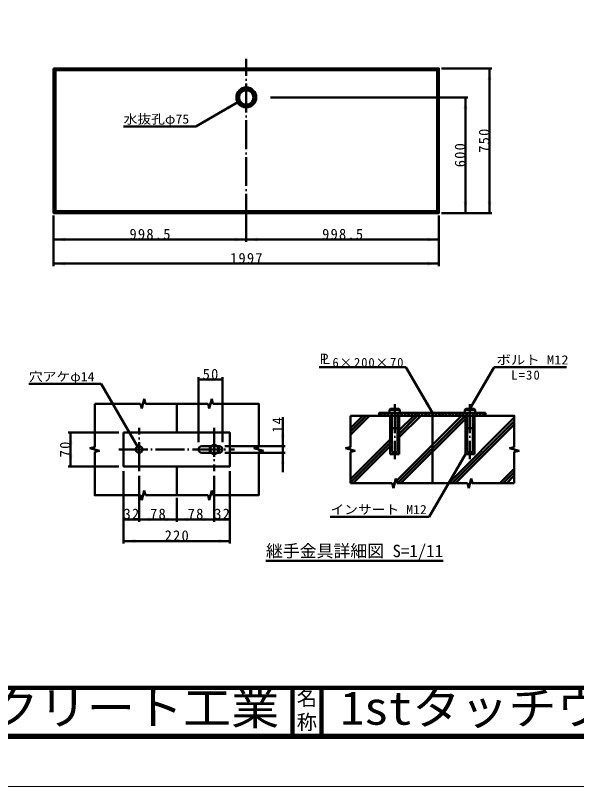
# Model space of a CAD drawing. Units: millimetres, scale not verified, with parts at other scales. Extents: x -2102 to 2102, y -1485 to 1485.
# Drawn here: x -1127 to 37, y -1485 to 115 of the extents above; entities that cross this region are included whole.
import ezdxf
from ezdxf.enums import TextEntityAlignment as Align

# ---------------------------------------------------------------- set-up
doc = ezdxf.new("R2010")
doc.units = ezdxf.units.MM
doc.header["$LTSCALE"] = 5
doc.linetypes.add('DASHED', pattern=[7.5, 6, -1.5])
doc.linetypes.add('LONG_DASHED_DOTTED', pattern=[15.25, 12, -1.5, 0.25, -1.5])
doc.layers.add('0-0_V-nasSTD', color=7, linetype='Continuous', lineweight=50)
doc.layers.add('0-1_0', color=7, linetype='Continuous', lineweight=100)
doc.styles.add('ＭＳ ゴシック', font='')
doc.styles.get('ＭＳ ゴシック').set_extended_font_data('MS Gothic')

msp = doc.modelspace()

# ---------------------------------------------------------------- linework, layer by layer
at = {"layer": '0-0_V-nasSTD', "linetype": 'LONG_DASHED_DOTTED'}
for p, q in [((-648.108, -315.111), (-648.108, 24.889)), ((-340.381, -691.618), (-340.381, -805.618)), ((-184.381, -691.618), (-184.381, -805.618)), ((-870.381, -830.618), (-870.381, -740.618)), ((-714.381, -740.618), (-714.381, -830.618)), ((-912.381, -785.618), (-672.381, -785.618))]:
    msp.add_line(p, q, dxfattribs=at)
at = {"layer": '0-0_V-nasSTD'}
for p, q in [((-1047.508, 4.889), (-1043.908, 1.289)), ((-1043.908, 1.289), (-1043.908, -291.511)), ((-252.308, 1.289), (-1043.908, 1.289)), ((-252.308, 1.289), (-248.708, 4.889)), ((-252.308, -291.511), (-252.308, 1.289)), ((-138.708, 4.889), (-243.708, 4.889)), ((-143.708, 4.889), (-143.708, -295.111)), ((-188.708, -55.111), (-597.708, -55.111)), ((-193.708, -55.111), (-193.708, -295.111)), ((-752.55, -115.411), (-665.948, -65.411)), ((-902.55, -115.411), (-752.55, -115.411)), ((-1043.908, -291.511), (-1047.508, -295.111)), ((-1047.508, -300.111), (-1047.508, -405.111)), ((-1043.908, -291.511), (-252.308, -291.511)), ((-648.108, -300.111), (-648.108, -355.111)), ((-252.308, -291.511), (-248.708, -295.111)), ((-248.708, -300.111), (-248.708, -405.111)), ((-138.708, -295.111), (-243.708, -295.111)), ((-1047.508, -350.111), (-648.108, -350.111)), ((-648.108, -350.111), (-248.708, -350.111)), ((-1047.508, -400.111), (-248.708, -400.111)), ((-496.999, -615.015), (-316.999, -615.015)), ((-316.999, -615.015), (-262.381, -709.618)), ((-134.381, -615.015), (-184.381, -701.618)), ((-134.381, -615.015), (15.619, -615.015)), ((-747.381, -635.618), (-747.381, -770.618)), ((-697.381, -635.618), (-697.381, -770.618)), ((-1098.881, -649.652), (-948.881, -649.652)), ((-873.881, -779.555), (-948.881, -649.652)), ((-747.381, -640.618), (-697.381, -640.618)), ((-859.881, -680.618), (-864.881, -700.618)), ((-859.881, -680.618), (-857.381, -690.618)), ((-719.881, -680.618), (-724.881, -700.618)), ((-719.881, -680.618), (-717.381, -690.618)), ((-962.381, -690.618), (-867.381, -690.618)), ((-962.381, -780.618), (-962.381, -690.618)), ((-867.381, -690.618), (-864.881, -700.618)), ((-857.381, -690.618), (-727.381, -690.618)), ((-792.381, -690.618), (-792.381, -750.618)), ((-727.381, -690.618), (-724.881, -700.618)), ((-348.881, -701.618), (-350.881, -703.618)), ((-329.881, -703.618), (-350.881, -703.618)), ((-331.881, -701.618), (-348.881, -701.618)), ((-331.881, -701.618), (-329.881, -703.618)), ((-192.881, -701.618), (-194.881, -703.618)), ((-173.881, -703.618), (-194.881, -703.618)), ((-175.881, -701.618), (-192.881, -701.618)), ((-175.881, -701.618), (-173.881, -703.618)), ((-572.381, -778.618), (-572.381, -718.618)), ((-432.381, -715.618), (-432.381, -780.618)), ((-406.677, -715.618), (-432.381, -741.322)), ((-399.606, -715.618), (-432.381, -748.393)), ((-392.535, -715.618), (-432.381, -755.464)), ((-371.321, -715.618), (-365.321, -709.618)), ((-364.25, -715.618), (-358.25, -709.618)), ((-357.179, -715.618), (-351.179, -709.618)), ((-350.108, -715.618), (-346.381, -711.89)), ((-349.881, -795.618), (-349.881, -715.618)), ((-346.381, -739.618), (-346.381, -709.618)), ((-201.616, -715.618), (-336.628, -850.63)), ((-194.545, -715.618), (-334.545, -855.618)), ((-329.966, -709.618), (-334.381, -714.032)), ((-334.381, -709.618), (-334.381, -739.618)), ((-330.881, -795.618), (-330.881, -715.618)), ((-300.611, -715.618), (-330.881, -745.888)), ((-293.54, -715.618), (-330.881, -752.959)), ((-286.469, -715.618), (-330.881, -760.03)), ((-328.895, -715.618), (-322.895, -709.618)), ((-321.824, -715.618), (-315.824, -709.618)), ((-314.753, -715.618), (-308.753, -709.618)), ((-307.682, -715.618), (-301.682, -709.618)), ((-300.611, -715.618), (-294.611, -709.618)), ((-293.54, -715.618), (-287.54, -709.618)), ((-286.469, -715.618), (-280.469, -709.618)), ((-279.397, -715.618), (-273.397, -709.618)), ((-272.326, -715.618), (-266.326, -709.618)), ((-265.255, -715.618), (-262.381, -712.743)), ((-259.255, -709.618), (-262.381, -712.743)), ((-262.381, -715.618), (-262.381, -855.618)), ((-258.184, -715.618), (-252.184, -709.618)), ((-251.113, -715.618), (-245.113, -709.618)), ((-244.042, -715.618), (-238.042, -709.618)), ((-236.971, -715.618), (-230.971, -709.618)), ((-229.9, -715.618), (-223.9, -709.618)), ((-228.479, -855.618), (-92.381, -719.52)), ((-222.829, -715.618), (-216.829, -709.618)), ((-215.758, -715.618), (-209.758, -709.618)), ((-208.687, -715.618), (-202.687, -709.618)), ((-201.616, -715.618), (-195.616, -709.618)), ((-194.545, -715.618), (-190.381, -711.454)), ((-193.881, -795.618), (-193.881, -715.618)), ((-190.381, -739.618), (-190.381, -709.618)), ((-174.402, -709.618), (-178.381, -713.596)), ((-178.381, -709.618), (-178.381, -739.618)), ((-174.881, -795.618), (-174.881, -715.618)), ((-173.331, -715.618), (-167.331, -709.618)), ((-166.26, -715.618), (-160.26, -709.618)), ((-159.189, -715.618), (-153.189, -709.618)), ((-152.381, -709.618), (-152.381, -715.618)), ((-327.474, -855.618), (-193.881, -722.025)), ((-221.408, -855.618), (-92.381, -726.591)), ((-214.336, -855.618), (-92.381, -733.662)), ((-1017.381, -750.618), (-912.381, -750.618)), ((-1012.381, -820.618), (-1012.381, -750.618)), ((-346.381, -789.618), (-346.381, -739.618)), ((-334.381, -789.618), (-334.381, -739.618)), ((-190.381, -789.618), (-190.381, -739.618)), ((-178.381, -789.618), (-178.381, -739.618)), ((-370.611, -785.618), (-349.881, -764.888)), ((-972.381, -783.118), (-962.381, -780.618)), ((-972.381, -783.118), (-952.381, -788.118)), ((-740.381, -778.618), (-720.443, -778.618)), ((-708.318, -778.618), (-704.381, -778.618)), ((-567.381, -778.618), (-692.381, -778.618)), ((-632.381, -783.118), (-622.381, -780.618)), ((-632.381, -783.118), (-612.381, -788.118)), ((-572.381, -792.618), (-572.381, -778.618)), ((-442.381, -783.118), (-432.381, -780.618)), ((-442.381, -783.118), (-422.381, -788.118)), ((-363.54, -785.618), (-349.881, -771.959)), ((-356.469, -785.618), (-349.881, -779.03)), ((-102.381, -783.118), (-92.381, -780.618)), ((-102.381, -783.118), (-82.381, -788.118)), ((-962.381, -790.618), (-952.381, -788.118)), ((-720.443, -792.618), (-740.381, -792.618)), ((-704.381, -792.618), (-708.318, -792.618)), ((-567.381, -792.618), (-692.381, -792.618)), ((-622.381, -790.618), (-612.381, -788.118)), ((-572.381, -832.618), (-572.381, -792.618)), ((-370.611, -785.618), (-432.381, -847.388)), ((-363.54, -785.618), (-432.381, -854.459)), ((-432.381, -790.618), (-422.381, -788.118)), ((-432.112, -790.55), (-432.381, -790.819)), ((-432.381, -790.618), (-432.381, -855.618)), ((-356.469, -785.618), (-426.469, -855.618)), ((-330.881, -795.618), (-349.881, -795.618)), ((-268.881, -925.521), (-193.881, -795.618)), ((-174.881, -795.618), (-193.881, -795.618)), ((-92.381, -790.618), (-82.381, -788.118)), ((-92.381, -790.618), (-92.381, -855.618)), ((-83.469, -788.39), (-83.034, -787.954)), ((-1017.381, -820.618), (-912.381, -820.618)), ((-902.381, -830.618), (-902.381, -980.618)), ((-792.381, -820.618), (-792.381, -880.618)), ((-682.381, -830.618), (-682.381, -980.618)), ((-122.413, -855.618), (-92.381, -825.586)), ((-870.381, -840.618), (-870.381, -935.618)), ((-714.381, -840.618), (-714.381, -935.618)), ((-337.881, -845.618), (-342.881, -865.618)), ((-337.881, -845.618), (-335.381, -855.618)), ((-181.881, -845.618), (-186.881, -865.618)), ((-115.342, -855.618), (-92.381, -832.657)), ((-108.27, -855.618), (-92.381, -839.728)), ((-432.381, -855.618), (-345.381, -855.618)), ((-345.381, -855.618), (-342.881, -865.618)), ((-344.628, -858.63), (-339.969, -853.971)), ((-335.381, -855.618), (-189.381, -855.618)), ((-189.381, -855.618), (-186.881, -865.618)), ((-859.881, -870.618), (-864.881, -890.618)), ((-859.881, -870.618), (-857.381, -880.618)), ((-719.881, -870.618), (-724.881, -890.618)), ((-719.881, -870.618), (-717.381, -880.618)), ((-867.381, -880.618), (-864.881, -890.618)), ((-727.381, -880.618), (-857.381, -880.618)), ((-792.381, -885.618), (-792.381, -935.618)), ((-727.381, -880.618), (-724.881, -890.618)), ((-268.881, -925.521), (-473.881, -925.521)), ((-902.381, -930.618), (-870.381, -930.618)), ((-870.381, -930.618), (-792.381, -930.618)), ((-792.381, -930.618), (-714.381, -930.618)), ((-682.381, -930.618), (-714.381, -930.618)), ((-902.381, -975.618), (-682.381, -975.618)), ((-607.38, -1016.645), (-239.88, -1016.645))]:
    msp.add_line(p, q, dxfattribs=at)
at = {"layer": '0-0_V-nasSTD', "linetype": 'DASHED'}
for p, q in [((-720.443, -778.618), (-708.318, -778.618)), ((-708.318, -792.618), (-720.443, -792.618))]:
    msp.add_line(p, q, dxfattribs=at)
at = {"layer": '0-0_V-nasSTD', "lineweight": 100}
for p, q in [((-552.5, -1280), (-552.5, -1380)), ((-492.5, -1280), (-492.5, -1380)), ((-1997.5, -1380), (1997.5, -1380))]:
    msp.add_line(p, q, dxfattribs=at)
at = {"layer": '0-0_V-nasSTD', "lineweight": 18}
for points in [[(-2102.5, -1485), (-2102.5, 1485), (2102.5, 1485), (2102.5, -1485)], [(-2002.5, -1385), (-2002.5, 1385), (2002.5, 1385), (2002.5, -1385)]]:
    msp.add_lwpolyline(points, close=True, dxfattribs=at)
at = {"layer": '0-0_V-nasSTD'}
for points in [[(-1047.508, 4.889), (-1047.508, -295.111), (-248.708, -295.111), (-248.708, 4.889)], [(-902.381, -750.618), (-902.381, -820.618), (-682.381, -820.618), (-682.381, -750.618)]]:
    msp.add_lwpolyline(points, close=True, dxfattribs=at)
for points in [[(-717.381, -690.618), (-622.381, -690.618), (-622.381, -780.618)], [(-350.881, -703.618), (-350.881, -709.618), (-329.881, -709.618), (-329.881, -703.618)], [(-194.881, -703.618), (-194.881, -709.618), (-173.881, -709.618), (-173.881, -703.618)], [(-92.381, -780.618), (-92.381, -715.618), (-432.381, -715.618)], [(-152.381, -709.618), (-372.381, -709.618), (-372.381, -715.618)], [(-723.474, -780.368), (-714.381, -775.118), (-705.287, -780.368), (-705.287, -790.868)], [(-705.287, -790.868), (-714.381, -796.118), (-723.474, -790.868), (-723.474, -780.368)], [(-867.381, -880.618), (-962.381, -880.618), (-962.381, -790.618)], [(-622.381, -790.618), (-622.381, -880.618), (-717.381, -880.618)], [(-181.881, -845.618), (-179.381, -855.618), (-92.381, -855.618)]]:
    msp.add_lwpolyline(points, dxfattribs=at)
for centre, radius in [((-648.108, -55.111), 20.6), ((-648.108, -55.111), 17), ((-648.108, -55.111), 15), ((-870.381, -785.618), 7), ((-714.381, -785.618), 8.5)]:
    msp.add_circle(centre, radius, dxfattribs=at)
for centre, radius, start, end in [((-340.381, -730.18), 28.562, 68.4314, 111.5686), ((-184.381, -730.18), 28.562, 68.4314, 111.5686), ((-340.381, -731.618), 10, 233.1301, 306.8699), ((-184.381, -731.618), 10, 233.1301, 306.8699), ((-740.381, -785.618), 7, 90, 270), ((-704.381, -785.618), 7, 270, 90), ((-340.381, -781.618), 10, 233.1301, 306.8699), ((-184.381, -781.618), 10, 233.1301, 306.8699)]:
    msp.add_arc(centre, radius, start, end, dxfattribs=at)
for points in [[(-147.708, -19.111), (-143.708, -19.111), (-143.708, 4.889)], [(-143.708, -19.111), (-143.708, 4.889), (-139.708, -19.111)], [(-197.708, -79.111), (-193.708, -79.111), (-193.708, -55.111)], [(-193.708, -79.111), (-193.708, -55.111), (-189.708, -79.111)], [(-688.732, -73.947), (-686.732, -77.411), (-665.948, -65.411)], [(-686.732, -77.411), (-684.732, -80.875), (-665.948, -65.411)], [(-197.708, -271.111), (-193.708, -295.111), (-193.708, -271.111)], [(-193.708, -295.111), (-193.708, -271.111), (-189.708, -271.111)], [(-147.708, -271.111), (-143.708, -295.111), (-143.708, -271.111)], [(-143.708, -295.111), (-143.708, -271.111), (-139.708, -271.111)], [(-1047.508, -350.111), (-1023.508, -350.111), (-1023.508, -346.111)], [(-1047.508, -350.111), (-1023.508, -354.111), (-1023.508, -350.111)], [(-672.108, -350.111), (-672.108, -346.111), (-648.108, -350.111)], [(-672.108, -354.111), (-672.108, -350.111), (-648.108, -350.111)], [(-648.108, -350.111), (-624.108, -350.111), (-624.108, -346.111)], [(-648.108, -350.111), (-624.108, -354.111), (-624.108, -350.111)], [(-272.708, -350.111), (-272.708, -346.111), (-248.708, -350.111)], [(-272.708, -354.111), (-272.708, -350.111), (-248.708, -350.111)], [(-1047.508, -400.111), (-1023.508, -400.111), (-1023.508, -396.111)], [(-272.708, -400.111), (-272.708, -396.111), (-248.708, -400.111)], [(-1047.508, -400.111), (-1023.508, -404.111), (-1023.508, -400.111)], [(-272.708, -404.111), (-272.708, -400.111), (-248.708, -400.111)], [(-747.381, -640.618), (-723.381, -640.618), (-723.381, -636.618)], [(-721.381, -640.618), (-721.381, -636.618), (-697.381, -640.618)], [(-747.381, -640.618), (-723.381, -644.618), (-723.381, -640.618)], [(-721.381, -644.618), (-721.381, -640.618), (-697.381, -640.618)], [(-274.381, -688.833), (-270.916, -686.833), (-262.381, -709.618)], [(-184.381, -701.618), (-175.845, -678.833), (-172.381, -680.833)], [(-184.381, -701.618), (-172.381, -680.833), (-168.916, -682.833)], [(-277.845, -690.833), (-274.381, -688.833), (-262.381, -709.618)], [(-1016.381, -774.618), (-1012.381, -774.618), (-1012.381, -750.618)], [(-1012.381, -774.618), (-1012.381, -750.618), (-1008.381, -774.618)], [(-889.345, -760.771), (-885.881, -758.771), (-873.881, -779.555)], [(-885.881, -758.771), (-882.416, -756.771), (-873.881, -779.555)], [(-576.381, -754.618), (-572.381, -778.618), (-572.381, -754.618)], [(-572.381, -778.618), (-572.381, -754.618), (-568.381, -754.618)], [(-1016.381, -796.618), (-1012.381, -820.618), (-1012.381, -796.618)], [(-1012.381, -820.618), (-1012.381, -796.618), (-1008.381, -796.618)], [(-576.381, -816.618), (-572.381, -816.618), (-572.381, -792.618)], [(-572.381, -816.618), (-572.381, -792.618), (-568.381, -816.618)], [(-209.345, -814.402), (-205.881, -816.402), (-193.881, -795.618)], [(-205.881, -816.402), (-202.416, -818.402), (-193.881, -795.618)], [(-902.381, -930.618), (-878.381, -930.618), (-878.381, -926.618)], [(-894.381, -930.618), (-894.381, -926.618), (-870.381, -930.618)], [(-870.381, -930.618), (-846.381, -930.618), (-846.381, -926.618)], [(-816.381, -930.618), (-816.381, -926.618), (-792.381, -930.618)], [(-792.381, -930.618), (-768.381, -930.618), (-768.381, -926.618)], [(-738.381, -930.618), (-738.381, -926.618), (-714.381, -930.618)], [(-714.381, -930.618), (-690.381, -930.618), (-690.381, -926.618)], [(-706.381, -930.618), (-706.381, -926.618), (-682.381, -930.618)], [(-902.381, -930.618), (-878.381, -934.618), (-878.381, -930.618)], [(-894.381, -934.618), (-894.381, -930.618), (-870.381, -930.618)], [(-870.381, -930.618), (-846.381, -934.618), (-846.381, -930.618)], [(-816.381, -934.618), (-816.381, -930.618), (-792.381, -930.618)], [(-792.381, -930.618), (-768.381, -934.618), (-768.381, -930.618)], [(-738.381, -934.618), (-738.381, -930.618), (-714.381, -930.618)], [(-714.381, -930.618), (-690.381, -934.618), (-690.381, -930.618)], [(-706.381, -934.618), (-706.381, -930.618), (-682.381, -930.618)], [(-902.381, -975.618), (-878.381, -975.618), (-878.381, -971.618)], [(-902.381, -975.618), (-878.381, -979.618), (-878.381, -975.618)], [(-706.381, -975.618), (-706.381, -971.618), (-682.381, -975.618)], [(-706.381, -979.618), (-706.381, -975.618), (-682.381, -975.618)]]:
    msp.add_solid(points, dxfattribs=at)
at = {"layer": '0-1_0'}
msp.add_line((-1997.5, -1280), (1997.5, -1280), dxfattribs=at)

# ---------------------------------------------------------------- texts
at = {"layer": '0-0_V-nasSTD', "style": 'ＭＳ ゴシック'}
for s, height, width, p in [('水抜孔φ75', 19.06, 1.1, (-902.55, -115.411)), ('Ｐ', 21.63, 0.9, (-500.122, -615.015)), ('Ｌ', 21.63, 0.9, (-495.499, -615.015)), ('ボルト M12', 19.06, 1.15, (-129.381, -615.015)), ('穴アケφ14', 19.06, 1.1, (-1098.881, -649.652)), ('インサート M12', 19.06, 1.1, (-473.881, -925.521)), ('(株)船生コンクリート工業', 69.65, 1.05, (-1776.5, -1377.45)), ('1stタッチウォールＦ型', 69.65, 1.05, (-453.25, -1377.53))]:
    msp.add_text(s, height=height, dxfattribs=dict(at, width=width)).set_placement(p, align=Align.BOTTOM_LEFT)
for s, height, p in [('継手金具詳細図 S=1/11', 25.66, (-607.38, -1016.645)), ('名', 30.79, (-543.518, -1326.001)), ('称', 30.79, (-543.524, -1375.99))]:
    msp.add_text(s, height=height, dxfattribs=at).set_placement(p, align=Align.BOTTOM_LEFT)
at = {"layer": '0-0_V-nasSTD', "char_height": 21.99, "attachment_point": 7, "rotation": 90, "style": 'ＭＳ ゴシック'}
for s, insert in [('\\T1.17;750', (-143.708, -170.111)), ('\\T1.17;600', (-193.708, -200.111)), ('\\T1.17;14', (-572.381, -751.118)), ('\\T1.17;70', (-1012.381, -801.868))]:
    msp.add_mtext(s, dxfattribs=dict(at, insert=insert))
at = {"layer": '0-0_V-nasSTD', "attachment_point": 7, "style": 'ＭＳ ゴシック'}
for s, insert, char_height in [('\\T1.17;998.5', (-890.308, -350.111), 21.99), ('\\T1.17;998.5', (-490.908, -350.111), 21.99), ('\\T1.17;1997', (-681.858, -400.111), 21.99), ('\\T1.15;6×200×70', (-469.499, -615.015), 19.06), ('\\T1.17;50', (-738.631, -640.618), 21.99), ('\\T1.19;L=30', (-98.911, -641.015), 19.06), ('\\T1.17;32', (-902.631, -930.618), 21.99), ('\\T1.17;78', (-847.631, -930.618), 21.99), ('\\T1.17;78', (-769.631, -930.618), 21.99), ('\\T1.17;32', (-714.631, -930.618), 21.99), ('\\T1.17;220', (-817.381, -975.618), 21.99)]:
    msp.add_mtext(s, dxfattribs=dict(at, insert=insert, char_height=char_height))

doc.saveas('drawing.dxf')
